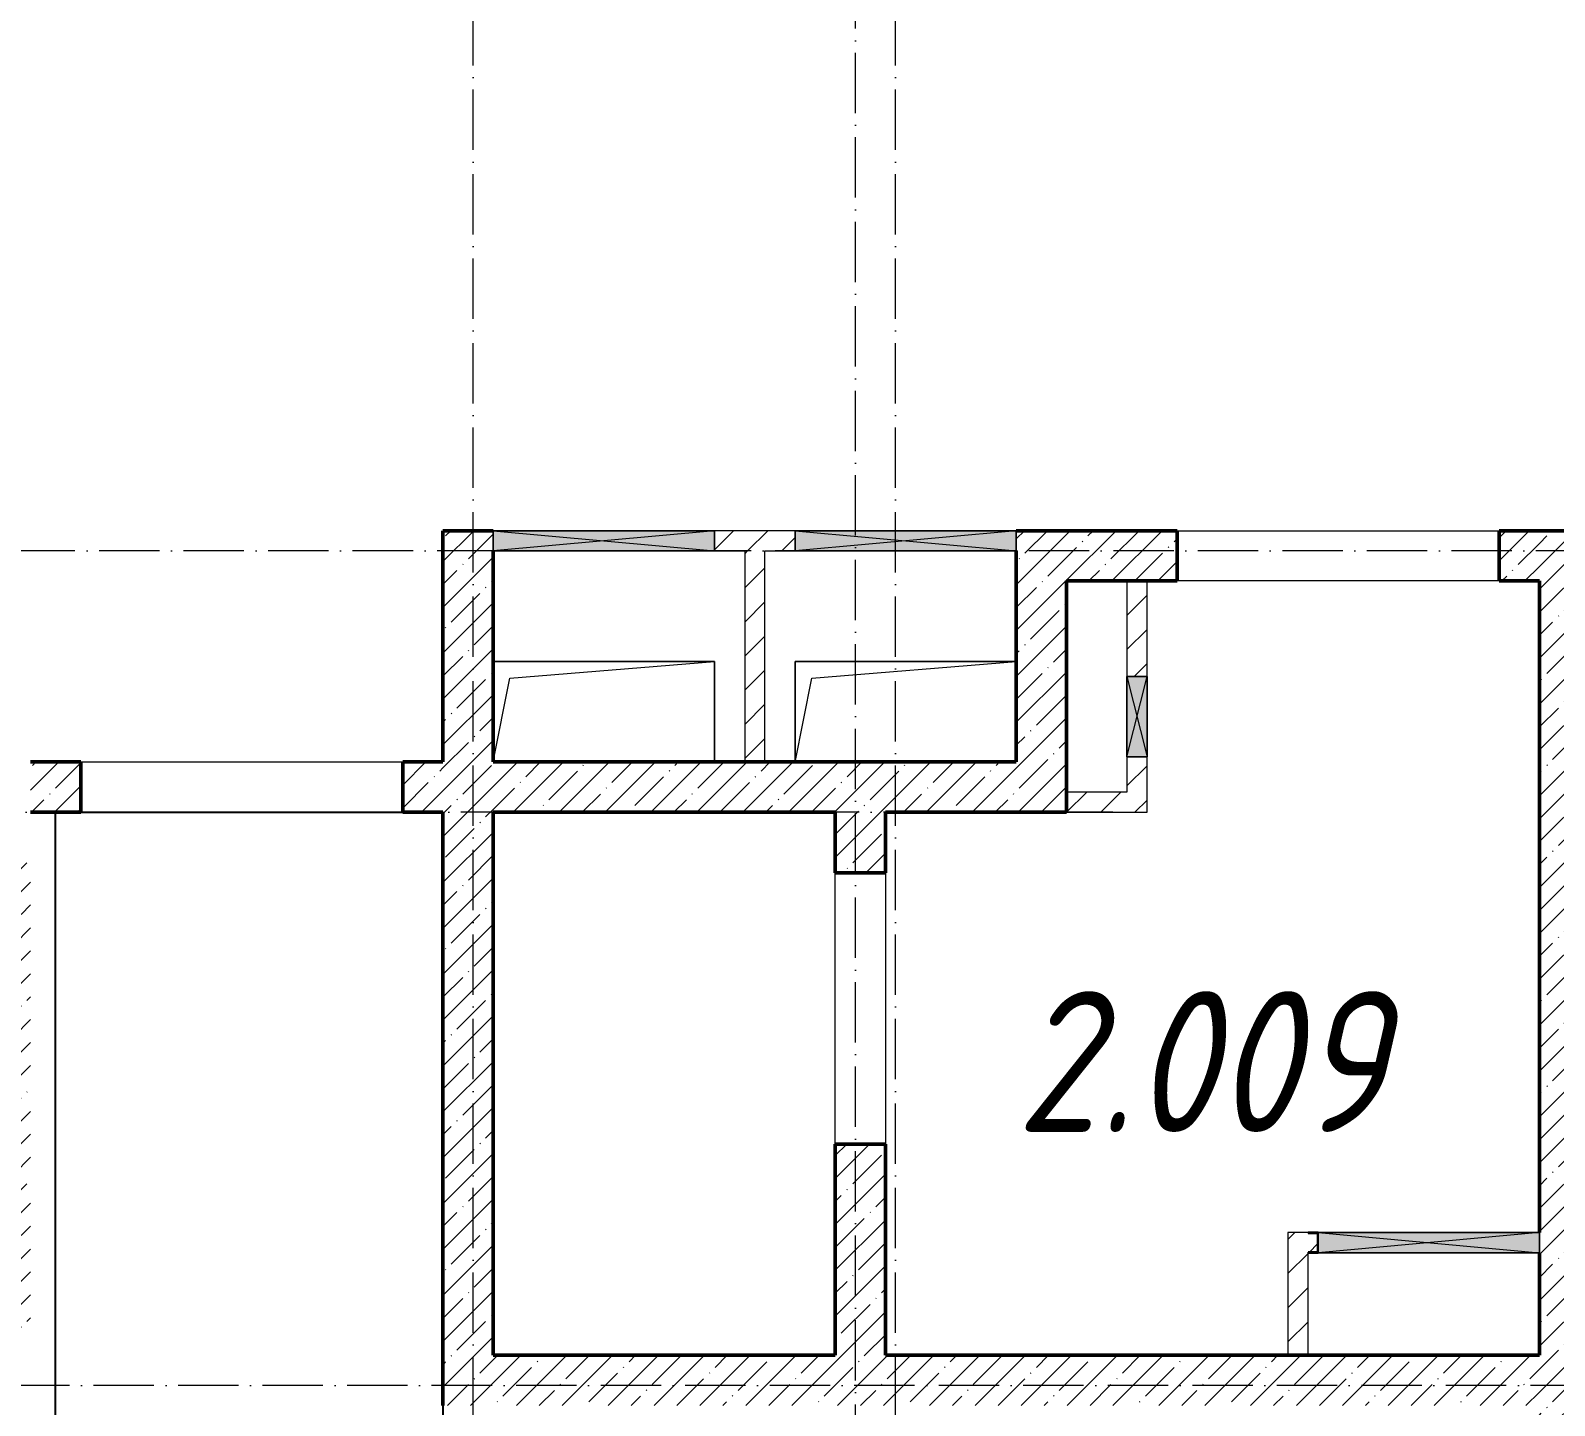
# Model space of a CAD drawing. Header units: millimetres. Extents: x -12989 to 629078, y -109036 to 555275.
# Drawn here: x 48810 to 56385, y 122545 to 129382 of the extents above; entities that cross this region are included whole.
import ezdxf

# ---------------------------------------------------------------- set-up
doc = ezdxf.new("R2010")
doc.units = ezdxf.units.MM
doc.linetypes.add('50_200_ШТРИХ_1Т_ш5_п1_п1_', pattern=[700, 500, -100, 0, -100])
for name, color, linetype, lineweight in [('A-DETL-GENF-OTLN', 7, 'Continuous', 9), ('A-FLOR-____-OTLN', 7, 'Continuous', 9), ('A-GENM-____-MCUT', 7, 'Continuous', 25), ('A-GENM-____-OTLN', 7, 'Continuous', 9), ('A-GENM-____-OTLN-1', 7, 'Continuous', 25), ('A-GLAZ-____-OTLN', 7, 'Continuous', 9), ('A-WALL-____-MCUT-2', 7, 'Continuous', 50), ('A-WALL-____-OTLN', 7, 'Continuous', 9), ('A-WALL-____-PATT-1', 7, 'Continuous', 9), ('A-WALL-FNSH-MCUT-1', 7, 'Continuous', 9), ('S-GRID-____-OTLN-1', 7, '50_200_ШТРИХ_1Т_ш5_п1_п1_', 9), ('Марки помещений', 7, 'Continuous', 9)]:
    doc.layers.add(name, color=color, linetype=linetype, lineweight=lineweight)
doc.styles.add('ISOCPEUR_I_2', font='isocpeui.ttf', dxfattribs={"width": 0.85, "height": 2.3})
pattern_1 = [(45, (43259.71, 63713.66), (-114.04925, 114.04925), []), (45, (43373.76, 63713.66), (-114.04925, 114.04925), [201.612, -40.322, 3.353, -36.97])]
pattern_2 = [(45, (43259.71, 63713.66), (-84.85281, 84.85281), [])]

# ---------------------------------------------------------------- blocks, each defined once
blk = doc.blocks.new('AR_Отверстие прямоугольное _в плите_ - AR_Отверстие прямоугольное _в плите_-V199-АР1_План отверстий 2 этажа в осях 1-64_Ю-ЯЯ')
at = {"layer": 'A-GENM-____-OTLN'}
for p, q in [((550, 250), (-550, 250)), ((-550, 250), (-550, -249.7)), ((-466.7, 166.7), (550, 250)), ((-549.9, -249.7), (-466.7, 166.7))]:
    blk.add_line(p, q, dxfattribs=at)
blk = doc.blocks.new('AR_Отверстие прямоугольное _в плите_ - AR_Отверстие прямоугольное _в плите_-V200-АР1_План отверстий 2 этажа в осях 1-64_Ю-ЯЯ')
at = {"layer": 'A-GENM-____-OTLN'}
for p, q in [((550, 250), (-550, 250)), ((-466.7, 166.7), (550, 250)), ((550, -250), (550, 250)), ((-550, -250), (-466.7, 166.7))]:
    blk.add_line(p, q, dxfattribs=at)
blk = doc.blocks.new('AR_Отверстие прямоугольное _в стене_ - AR_Отверстие прямоугольное _в стене__ОВ-36805337-АР1_План отверстий 2 этажа в осях 1-64_Ю-ЯЯ')
at = {"layer": 'A-GLAZ-____-OTLN'}
blk.add_hatch(color=256, dxfattribs=at).paths.add_polyline_path([(-142.7, -50), (550, -50), (550, 50), (-550, 50), (-550, -50)], flags=0)
at = {"layer": 'A-DETL-GENF-OTLN'}
for p, q in [((-550, -50), (-550, 50)), ((-550, 50), (550, 50)), ((550, 50), (-550, -50)), ((-550, 50), (550, -50)), ((550, 50), (-550, 50)), ((-550, 50), (-550, -50)), ((550, 50), (550, -50)), ((550, -50), (550, 50)), ((550, -50), (-550, -50)), ((-550, -50), (550, -50))]:
    blk.add_line(p, q, dxfattribs=at)
blk = doc.blocks.new('AR_Отверстие прямоугольное _в стене_ - AR_Отверстие прямоугольное _в стене__ОВ-36803902-АР1_План отверстий 2 этажа в осях 1-64_Ю-ЯЯ')
at = {"layer": 'A-GLAZ-____-OTLN'}
blk.add_hatch(color=256, dxfattribs=at).paths.add_polyline_path([(550, -50), (550, 50), (-550, 50), (-550, -50)], flags=0)
at = {"layer": 'A-DETL-GENF-OTLN'}
for p, q in [((-550, -50), (-550, 50)), ((-550, 50), (550, 50)), ((550, 50), (-550, -50)), ((-550, 50), (550, -50)), ((550, 50), (-550, 50)), ((-550, 50), (-550, -50)), ((550, 50), (550, -50)), ((550, -50), (550, 50)), ((550, -50), (-550, -50)), ((-550, -50), (550, -50))]:
    blk.add_line(p, q, dxfattribs=at)
blk = doc.blocks.new('154_Фахверк_СКБ_Швеллер - Тип_100_3960-V204-АР1_План отверстий 2 этажа в осях 1-64_Ю-ЯЯ')
at = {"layer": 'A-GENM-____-MCUT'}
for p, q in [((175, 50), (125, 50)), ((128, 47), (175, 47)), ((128, -47), (128, 47)), ((175, 47), (175, 50)), ((125, -50), (175, -50)), ((175, -47), (128, -47)), ((175, -50), (175, -47))]:
    blk.add_line(p, q, dxfattribs=at)
blk = doc.blocks.new('AR_Отверстие прямоугольное _в стене_ - AR_Отверстие прямоугольное _в стене__ОВ-36913595-АР1_План отверстий 2 этажа в осях 1-64_Ю-ЯЯ')
at = {"layer": 'A-GLAZ-____-OTLN'}
blk.add_hatch(color=256, dxfattribs=at).paths.add_polyline_path([(550, -50), (550, 50), (-550, 50), (-550, -50), (422.3, -50)], flags=0)
at = {"layer": 'A-DETL-GENF-OTLN'}
for p, q in [((-550, -50), (-550, 50)), ((-550, 50), (550, 50)), ((550, 50), (-550, -50)), ((-550, 50), (550, -50)), ((550, 50), (-550, 50)), ((-550, 50), (-550, -50)), ((550, 50), (550, -50)), ((550, -50), (550, 50)), ((550, -50), (-550, -50)), ((-550, -50), (550, -50))]:
    blk.add_line(p, q, dxfattribs=at)
blk = doc.blocks.new('AR_Отверстие прямоугольное _в стене_ - AR_Отверстие прямоугольное _в стене__ОВ-36914865-АР1_План отверстий 2 этажа в осях 1-64_Ю-ЯЯ')
at = {"layer": 'A-GLAZ-____-OTLN'}
blk.add_hatch(color=256, dxfattribs=at).paths.add_polyline_path([(-200, -50), (200, -50), (200, 50), (-200, 50)], flags=0)
at = {"layer": 'A-DETL-GENF-OTLN'}
for p, q in [((-200, -50), (-200, 50)), ((-200, 50), (200, 50)), ((200, 50), (-200, -50)), ((-200, 50), (200, -50)), ((200, 50), (-200, 50)), ((-200, 50), (-200, -50)), ((200, 50), (200, -50)), ((200, -50), (200, 50)), ((200, -50), (-200, -50)), ((-200, -50), (200, -50))]:
    blk.add_line(p, q, dxfattribs=at)
blk = doc.blocks.new('2этаж')
at = {"layer": 'S-GRID-____-OTLN-1', "color": 251, "ltscale": 0.6, "true_color": 0x636466}
for p, q in [((-7841.7, 511907.5), (-7841.7, 549908.8)), ((-5941.7, 512090.5), (-5941.7, 549908.8)), ((-5741.7, 511907.5), (-5741.7, 549644.2)), ((88482.7, 522097), (-20260.4, 522097)), ((-4662.3, 520797), (-20260.4, 520797)), ((59888.4, 517947), (-20260.4, 517947))]:
    blk.add_line(p, q, dxfattribs=at)

msp = doc.modelspace()

# ---------------------------------------------------------------- hatches: boundary and pattern name
at = {"layer": 'A-WALL-____-PATT-1'}
h = msp.add_hatch(dxfattribs=at)
h.set_pattern_fill('FP_13', color=256, style=0, pattern_type=2)
h.set_pattern_definition(pattern_1)
h.paths.add_polyline_path([(50859.7115, 122544.7006), (51109.7115, 122544.7006), (51109.7115, 126894.7006), (50859.7115, 126894.7006), (50859.7115, 124167.0752)], flags=0)
h = msp.add_hatch(dxfattribs=at)
h.set_pattern_fill('FP_4', color=256, style=0, pattern_type=2)
h.set_pattern_definition(pattern_2)
h.paths.add_polyline_path([(52609.7115, 126794.7006), (52609.7115, 126894.7006), (52209.7115, 126894.7006), (52209.7115, 126794.7006), (52459.7115, 126794.7006)], flags=0)
h = msp.add_hatch(dxfattribs=at)
h.set_pattern_fill('FP_13', color=256, style=0, pattern_type=2)
h.set_pattern_definition(pattern_1)
h.paths.add_polyline_path([(53709.7115, 125744.7006), (53959.7115, 125744.7006), (53959.7115, 126894.7006), (53709.7115, 126894.7006), (53709.7115, 126794.7006)], flags=0)
h = msp.add_hatch(dxfattribs=at)
h.set_pattern_fill('FP_13', color=256, style=0, pattern_type=2)
h.set_pattern_definition(pattern_1)
h.paths.add_polyline_path([(56309.7115, 126644.7006), (56309.7115, 126894.7006), (56109.7115, 126894.7006), (56109.7115, 126644.7006)], flags=0)
h.paths.add_polyline_path([(54509.7115, 126644.7006), (54509.7115, 126894.7006), (53959.7115, 126894.7006), (53959.7115, 126644.7006)], flags=0)
h = msp.add_hatch(dxfattribs=at)
h.set_pattern_fill('FP_13', color=256, style=0, pattern_type=2)
h.set_pattern_definition(pattern_1)
h.paths.add_polyline_path([(56309.7115, 119394.7006), (56559.7115, 119394.7006), (56559.7115, 126894.7006), (56309.7115, 126894.7006), (56309.7115, 120938.2505)], flags=0)
h = msp.add_hatch(dxfattribs=at)
h.set_pattern_fill('FP_4', color=256, style=0, pattern_type=2)
h.set_pattern_definition(pattern_2)
h.paths.add_polyline_path([(52459.7115, 125744.7006), (52459.7115, 126794.7006), (52359.7115, 126794.7006), (52359.7115, 125744.7006)], flags=0)
h = msp.add_hatch(dxfattribs=at)
h.set_pattern_fill('FP_4', color=256, style=0, pattern_type=2)
h.set_pattern_definition(pattern_2)
h.paths.add_polyline_path([(54359.7115, 125494.7006), (54359.7115, 125769.7006), (54259.7115, 125769.7006), (54259.7115, 125494.7006)], flags=0)
h.paths.add_polyline_path([(54359.7115, 126169.7006), (54359.7115, 126644.7006), (54259.7115, 126644.7006), (54259.7115, 126169.7006), (54314.4734, 126169.7006)], flags=0)
h = msp.add_hatch(dxfattribs=at)
h.set_pattern_fill('FP_13', color=256, style=0, pattern_type=2)
h.set_pattern_definition(pattern_1)
h.paths.add_polyline_path([(50859.7115, 125494.7006), (50859.7115, 125744.7006), (50659.7115, 125744.7006), (50659.7115, 125494.7006)], flags=0)
h.paths.add_polyline_path([(48809.7115, 125494.7006), (49059.7115, 125494.7006), (49059.7115, 125744.7006), (48809.7115, 125744.7006)], flags=0)
h = msp.add_hatch(dxfattribs=at)
h.set_pattern_fill('FP_13', color=256, style=0, pattern_type=2)
h.set_pattern_definition(pattern_1)
h.paths.add_polyline_path([(53959.7115, 125494.7006), (53959.7115, 125744.7006), (51109.7115, 125744.7006), (51109.7115, 125494.7006), (53849.5344, 125494.7006)], flags=0)
h = msp.add_hatch(dxfattribs=at)
h.set_pattern_fill('FP_4', color=256, style=0, pattern_type=2)
h.set_pattern_definition(pattern_2)
h.paths.add_polyline_path([(54259.7115, 125494.7006), (54259.7115, 125594.7006), (53959.7115, 125594.7006), (53959.7115, 125494.7006)], flags=0)
h = msp.add_hatch(dxfattribs=at)
h.set_pattern_fill('FP_13', color=256, style=0, pattern_type=2)
h.set_pattern_definition(pattern_1)
h.paths.add_polyline_path([(53059.7115, 122794.7006), (53059.7115, 123844.3531), (52809.7115, 123844.3531), (52809.7115, 122794.7006)], flags=0)
h.paths.add_polyline_path([(52809.7115, 125194.3531), (53059.7115, 125194.3531), (53059.7115, 125494.7006), (52809.7115, 125494.7006)], flags=0)
h = msp.add_hatch(dxfattribs=at)
h.set_pattern_fill('FP_13', color=256, style=0, pattern_type=2)
h.set_pattern_definition(pattern_1)
h.paths.add_polyline_path([(48809.7115, 122894.7006), (48809.7115, 125244.7006), (48559.7115, 125244.7006), (48559.7115, 122894.7006)], flags=0)
h = msp.add_hatch(dxfattribs=at)
h.set_pattern_fill('FP_4', color=256, style=0, pattern_type=2)
h.set_pattern_definition(pattern_2)
h.paths.add_polyline_path([(55059.7115, 123304.7006), (55159.7115, 123304.7006), (55159.7115, 123307.7006), (55206.7115, 123308.7876), (55206.7115, 123401.7006), (55159.7115, 123401.7006), (55159.7115, 123404.7006), (55059.7115, 123404.7006), (55059.7115, 123307.7006)], flags=0)
h = msp.add_hatch(dxfattribs=at)
h.set_pattern_fill('FP_4', color=256, style=0, pattern_type=2)
h.set_pattern_definition(pattern_2)
h.paths.add_polyline_path([(55159.7115, 122794.7006), (55159.7115, 123304.7006), (55059.7115, 123304.7006), (55059.7115, 122794.7006)], flags=0)
h = msp.add_hatch(dxfattribs=at)
h.set_pattern_fill('FP_13', color=256, style=0, pattern_type=2)
h.set_pattern_definition(pattern_1)
h.paths.add_polyline_path([(55617.035, 122544.7006), (56309.7115, 122544.7006), (56309.7115, 122794.7006), (51109.7115, 122794.7006), (51109.7115, 122544.7006), (53849.5344, 122544.7006)], flags=0)

# ---------------------------------------------------------------- linework, layer by layer
msp.add_lwpolyline([(48934.7115, 125494.7006), (50859.7115, 125494.7006), (50859.7115, 119144.7006), (48934.7115, 119144.7006)], close=True)
at = {"layer": 'A-FLOR-____-OTLN'}
for p, q in [((51109.7115, 126244.7006), (52209.7115, 126244.7006)), ((52209.7115, 126244.7006), (52209.7115, 125744.7006)), ((52609.7115, 126244.3531), (53709.7115, 126244.3531)), ((52609.7115, 125744.7006), (52609.7115, 126244.3531)), ((52809.7115, 122795.0481), (51109.7115, 122795.0481))]:
    msp.add_line(p, q, dxfattribs=at)
at = {"layer": 'A-WALL-____-MCUT-2'}
for p, q in [((51109.7115, 126894.7006), (50859.7115, 126894.7006)), ((50859.7115, 126894.7006), (50859.7115, 125744.7006)), ((54509.7115, 126894.7006), (53709.7115, 126894.7006)), ((54509.7115, 126644.7006), (54509.7115, 126894.7006)), ((56109.7115, 126894.7006), (56109.7115, 126644.7006)), ((56559.7115, 126894.7006), (56109.7115, 126894.7006)), ((51109.7115, 125744.7006), (51109.7115, 126794.7006)), ((53709.7115, 126794.7006), (53709.7115, 125744.7006)), ((53959.7115, 125494.7006), (53959.7115, 126644.7006)), ((53959.7115, 126644.7006), (54509.7115, 126644.7006)), ((56109.7115, 126644.7006), (56309.7115, 126644.7006)), ((56309.7115, 126644.7006), (56309.7115, 123404.7006)), ((49059.7115, 125744.7006), (48809.7115, 125744.7006)), ((49059.7115, 125494.7006), (49059.7115, 125744.7006)), ((50859.7115, 125744.7006), (50659.7115, 125744.7006)), ((50659.7115, 125744.7006), (50659.7115, 125494.7006)), ((53709.7115, 125744.7006), (51109.7115, 125744.7006)), ((48809.7115, 125494.7006), (49059.7115, 125494.7006)), ((50659.7115, 125494.7006), (50859.7115, 125494.7006)), ((50859.7115, 125494.7006), (50859.7115, 122544.7006)), ((51109.7115, 122794.7006), (51109.7115, 125494.7006)), ((51109.7115, 125494.7006), (52809.7115, 125494.7006)), ((52809.7115, 125494.7006), (52809.7115, 125194.3531)), ((53059.7115, 125194.3531), (53059.7115, 125494.7006)), ((53059.7115, 125494.7006), (53959.7115, 125494.7006)), ((52809.7115, 125194.3531), (53059.7115, 125194.3531)), ((53059.7115, 123844.3531), (52809.7115, 123844.3531)), ((52809.7115, 123844.3531), (52809.7115, 122794.7006)), ((53059.7115, 122794.7006), (53059.7115, 123844.3531)), ((56309.7115, 123304.7006), (56309.7115, 122794.7006)), ((52809.7115, 122794.7006), (51109.7115, 122794.7006)), ((56309.7115, 122794.7006), (53059.7115, 122794.7006))]:
    msp.add_line(p, q, dxfattribs=at)
at = {"layer": 'A-WALL-____-OTLN'}
for p, q in [((54509.7115, 126894.7006), (56109.7115, 126894.7006)), ((56109.7115, 126644.7006), (54509.7115, 126644.7006)), ((49059.7115, 125744.7006), (50659.7115, 125744.7006)), ((50659.7115, 125494.7006), (49059.7115, 125494.7006)), ((52809.7115, 123844.3531), (52809.7115, 125194.3531)), ((53059.7115, 125194.3531), (53059.7115, 123844.3531))]:
    msp.add_line(p, q, dxfattribs=at)
at = {"layer": 'A-WALL-FNSH-MCUT-1'}
for p, q in [((52609.7115, 126894.7006), (52209.7115, 126894.7006)), ((52209.7115, 126794.7006), (52359.7115, 126794.7006)), ((52359.7115, 126794.7006), (52359.7115, 125744.7006)), ((52459.7115, 126794.7006), (52609.7115, 126794.7006)), ((52459.7115, 125744.7006), (52459.7115, 126794.7006)), ((54259.7115, 126644.7006), (54259.7115, 126169.7006)), ((54359.7115, 126169.7006), (54359.7115, 126644.7006)), ((54259.7115, 125769.7006), (54259.7115, 125594.7006)), ((54359.7115, 125494.7006), (54359.7115, 125769.7006)), ((54259.7115, 125594.7006), (53959.7115, 125594.7006)), ((53959.7115, 125494.7006), (54359.7115, 125494.7006)), ((55159.7115, 123404.7006), (55059.7115, 123404.7006)), ((55059.7115, 123404.7006), (55059.7115, 122794.7006)), ((55159.7115, 122794.7006), (55159.7115, 123304.7006))]:
    msp.add_line(p, q, dxfattribs=at)

# ---------------------------------------------------------------- block references
msp.add_blockref('2этаж', (58851.3748, -395302.2823))
at = {"layer": 'A-GENM-____-OTLN'}
for name, p in [('AR_Отверстие прямоугольное _в плите_ - AR_Отверстие прямоугольное _в плите_-V200-АР1_План отверстий 2 этажа в осях 1-64_Ю-ЯЯ', (51659.7115, 125994.7006)), ('AR_Отверстие прямоугольное _в плите_ - AR_Отверстие прямоугольное _в плите_-V199-АР1_План отверстий 2 этажа в осях 1-64_Ю-ЯЯ', (53159.7115, 125994.3531))]:
    msp.add_blockref(name, p, dxfattribs=at)
at = {"layer": 'A-GENM-____-OTLN-1', "rotation": 180}
msp.add_blockref('154_Фахверк_СКБ_Швеллер - Тип_100_3960-V204-АР1_План отверстий 2 этажа в осях 1-64_Ю-ЯЯ', (55334.7115, 123354.7006), dxfattribs=at)
at = {"layer": 'A-GLAZ-____-OTLN'}
for name, p in [('AR_Отверстие прямоугольное _в стене_ - AR_Отверстие прямоугольное _в стене__ОВ-36913595-АР1_План отверстий 2 этажа в осях 1-64_Ю-ЯЯ', (51659.7115, 126844.7006)), ('AR_Отверстие прямоугольное _в стене_ - AR_Отверстие прямоугольное _в стене__ОВ-36803902-АР1_План отверстий 2 этажа в осях 1-64_Ю-ЯЯ', (53159.7115, 126844.7006)), ('AR_Отверстие прямоугольное _в стене_ - AR_Отверстие прямоугольное _в стене__ОВ-36805337-АР1_План отверстий 2 этажа в осях 1-64_Ю-ЯЯ', (55759.7115, 123354.7006))]:
    msp.add_blockref(name, p, dxfattribs=at)
at = {"layer": 'A-GLAZ-____-OTLN', "rotation": 89.9999999999999}
msp.add_blockref('AR_Отверстие прямоугольное _в стене_ - AR_Отверстие прямоугольное _в стене__ОВ-36914865-АР1_План отверстий 2 этажа в осях 1-64_Ю-ЯЯ', (54309.7115, 125969.7006), dxfattribs=at)

# ---------------------------------------------------------------- texts
at = {"layer": 'Марки помещений', "insert": (53707.6373, 124605.0882), "char_height": 700, "width": 785.65375, "attachment_point": 1, "style": 'ISOCPEUR_I_2'}
msp.add_mtext('2.009', dxfattribs=at)

doc.saveas('drawing.dxf')
